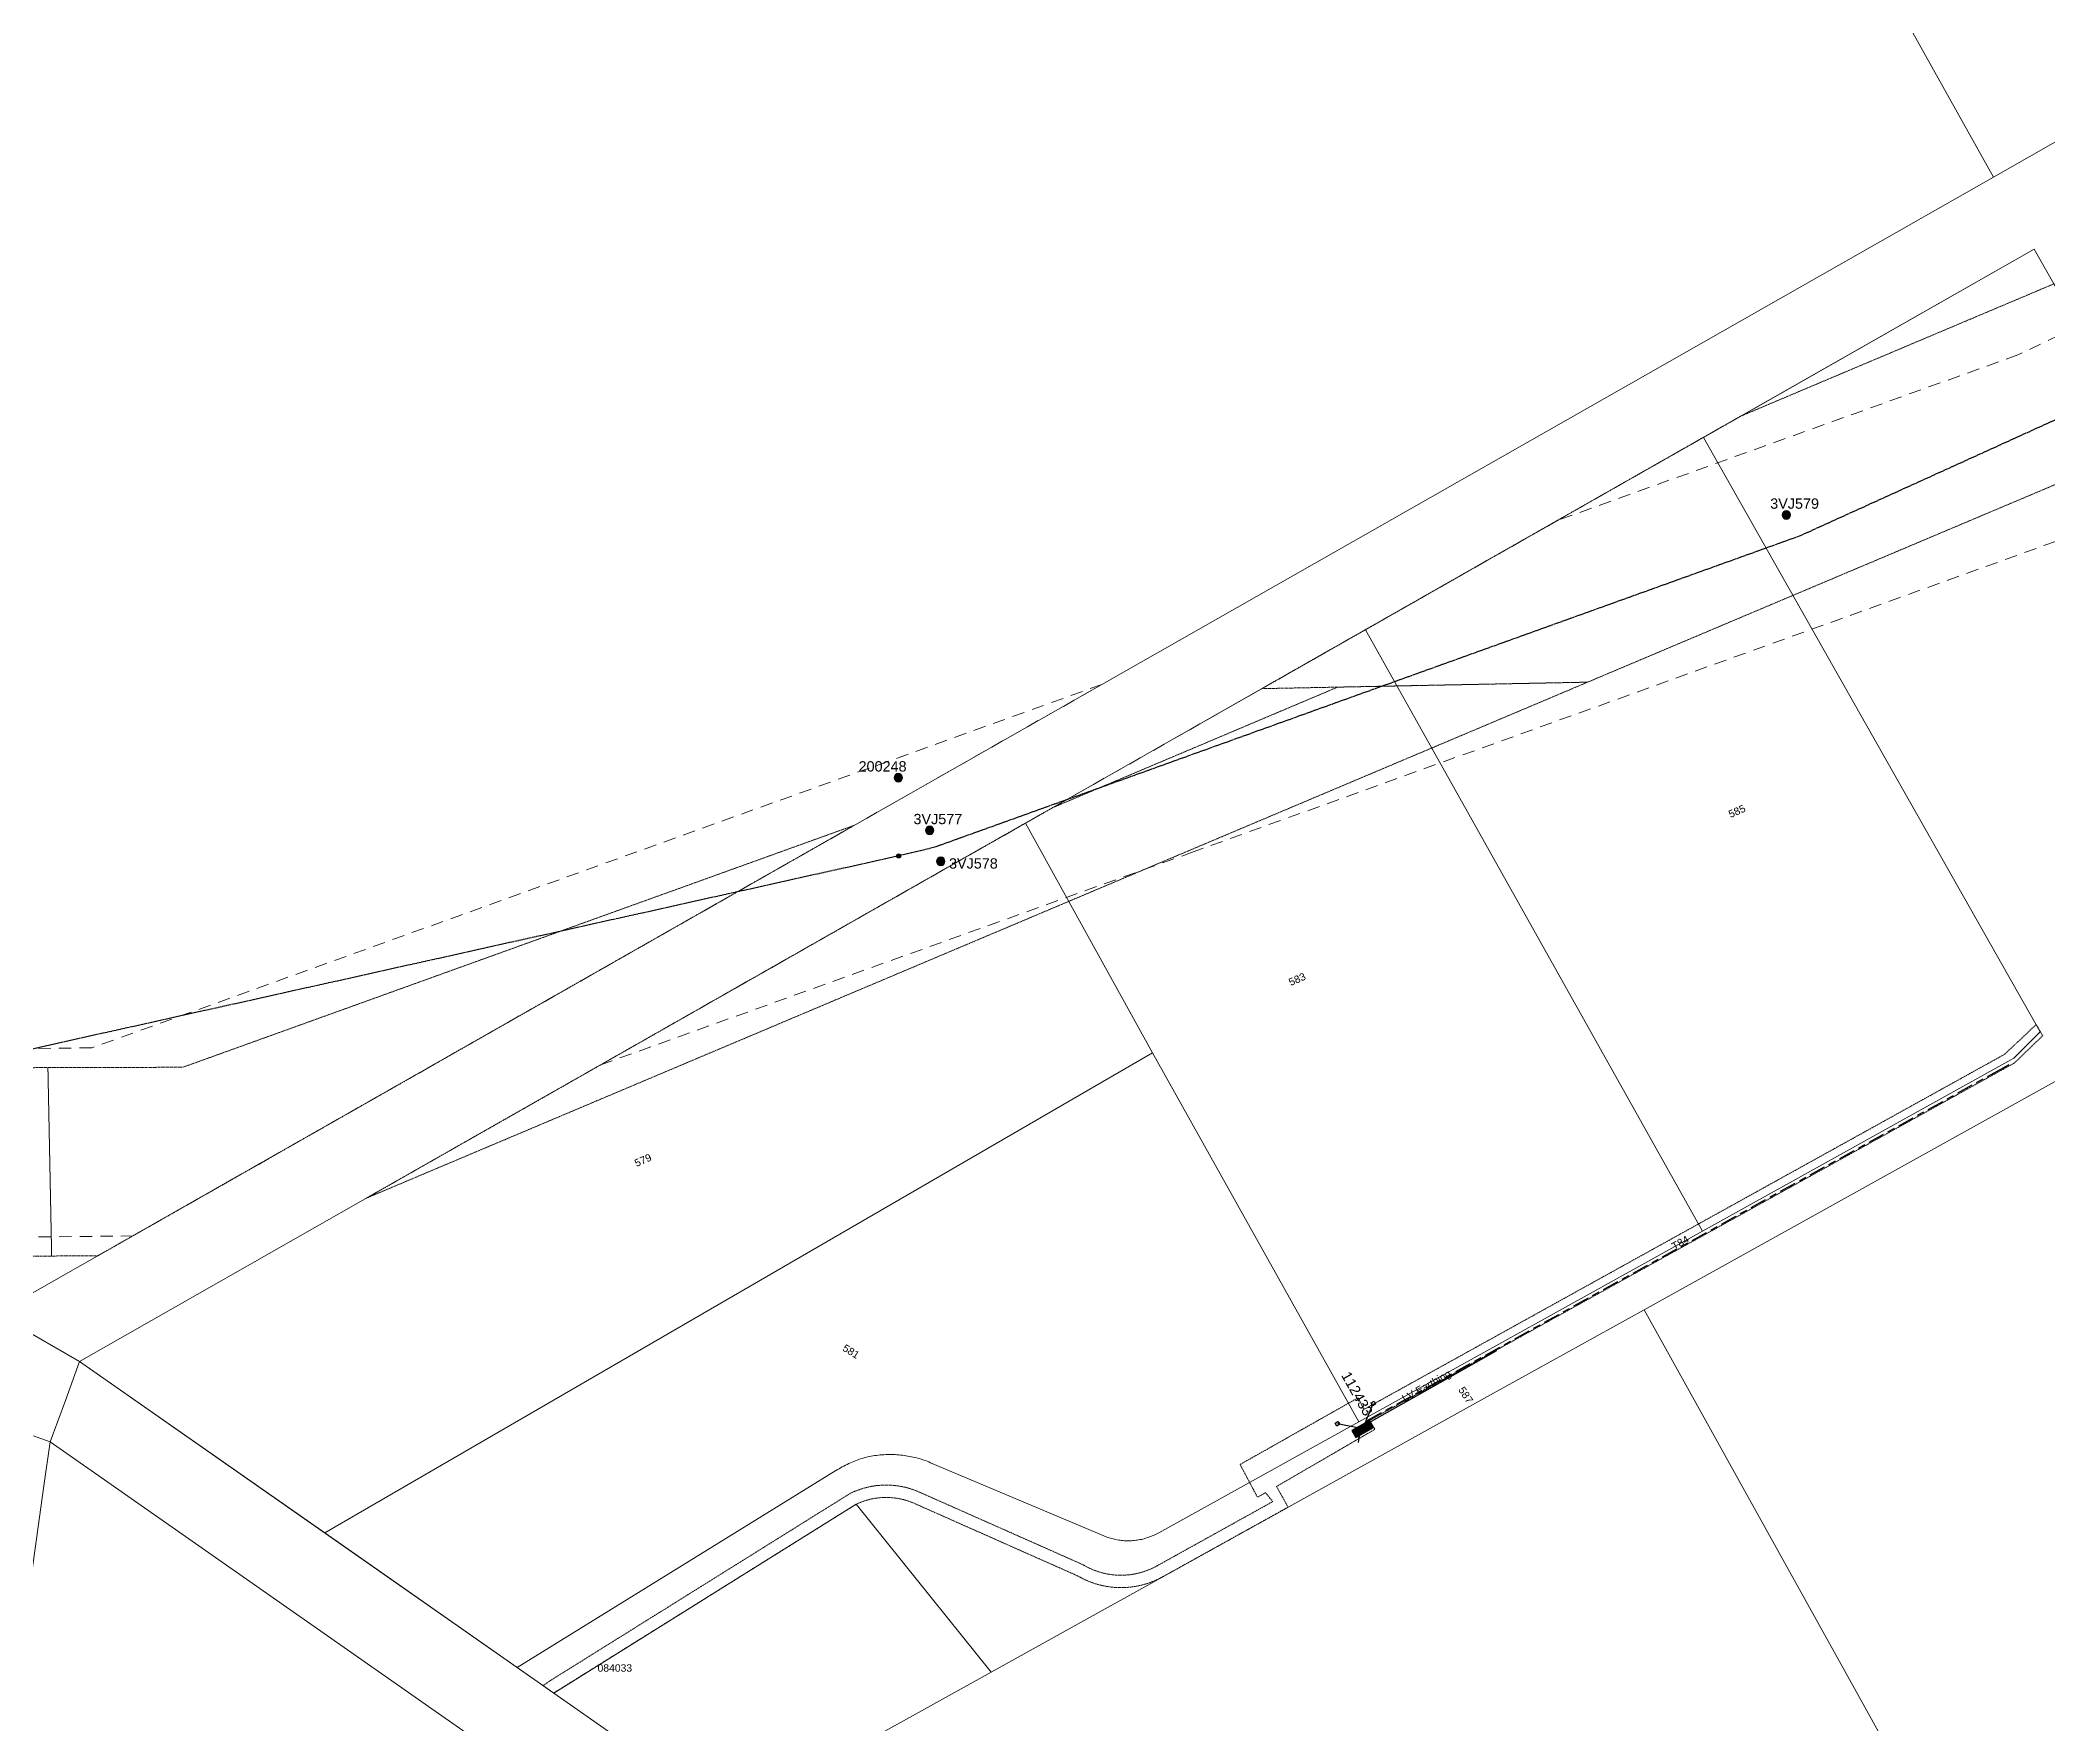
# Model space of a CAD drawing. Header units: metres. Extents: x 235893 to 241880, y 6157186 to 6160066.
# Drawn here: x 238897.6 to 239385.1, y 6157879.7 to 6158288.5 of the extents above; entities that cross this region are included whole.
import ezdxf
from ezdxf.enums import TextEntityAlignment as Align

# ---------------------------------------------------------------- set-up
doc = ezdxf.new("R2010")
doc.units = ezdxf.units.M
for name, pattern in [('Cable Exist OH', [1, 1, 0]), ('Cable Exist UG', [8.2, 4, -1.2, 1.8, -1.2]), ('Dash', [5, 3, -2]), ('HIDDEN', [0.375, 0.25, -0.125]), ('HIDDEN2', [0.1875, 0.125, -0.0625])]:
    doc.linetypes.add(name, pattern=pattern)
doc.layers.get('0').update_dxf_attribs({"color": 6})
for name, color, linetype, lineweight in [('Cadastre Easements_SP_EXT', 9, 'Continuous', 5), ('Cadastre Land Parcels_SP_EXT', 9, 'Continuous', 5), ('Cadastre Other Property_SP_EXT', 9, 'HIDDEN', 5), ('Cadastre Roads_SP_EXT', 9, 'Continuous', 5)]:
    doc.layers.add(name, color=color, linetype=linetype, lineweight=lineweight)
for name, color, linetype in [('Equip_HV_EXT', 7, 'Continuous'), ('Mains_HV_EXT', 7, 'Continuous'), ('Mains_LV_EXT', 7, 'Continuous'), ('Services_SP_EXT', 7, 'Continuous'), ('SupportsOH_SP_TR_HV_LV_SL_EXT', 7, 'Continuous'), ('SupportsUG_SP_LV_EXT', 7, 'Continuous')]:
    doc.layers.add(name, color=color, linetype=linetype)
doc.styles.add('iecARIAL', font='arial.ttf', dxfattribs={"height": 2})
doc.styles.add('POLE_LABEL', font='arial.ttf')
doc.styles.get("Standard").update_dxf_attribs({"font": 'arial.ttf'})
doc.linetypes.add('Cable E UG', pattern='A,6,-0.5,["E",Standard,S=1.7,R=0,X=0.5,Y=-1],-2.9', length=9.4)

# ---------------------------------------------------------------- blocks, each defined once
blk = doc.blocks.new('PILLAR_EXT')
blk.add_hatch(color=256).paths.add_polyline_path([(-2.475, 0.99), (-2.475, -0.99), (2.475, -0.99), (2.475, 0.99)])
blk.add_lwpolyline([(-2.475, -0.99), (2.475, -0.99), (2.475, 0.99), (-2.475, 0.99)], close=True)
at = {"style": 'iecARIAL', "flags": 8}
blk.add_attdef('ASSET_NUM', (1.5, 3.5), '', height=2.5, dxfattribs=at)
for tag, p, flags in [('OWNED_BY', (0, -0.2), 9), ('STATE', (0, -0.4), 9), ('SUPPORT_TYPE', (0, -0.6), 9), ('STREETNAME', (0, -1.8), 9), ('SUBURB', (0, -2), 1), ('USAGE', (0, -0.8), 9), ('LEGEND', (0, -1), 9), ('LOCATION', (0, -1.2), 9), ('NOTES', (0, -1.4), 9), ('PARENT', (0, -1.6), 9)]:
    blk.add_attdef(tag, p, '', height=0.2, dxfattribs=dict(flags=flags))
blk = doc.blocks.new('CCP_EXT')
blk.add_wipeout([(0, 0.57), (0.57, 0), (0, -0.57), (-0.57, 0)])
blk.add_lwpolyline([(-0.57, 0), (0, 0.57), (0.57, 0), (0, -0.57), (-0.57, 0)])
at = {"flags": 1}
blk.add_attdef('Z', (0, 0), '', height=0.2, dxfattribs=at)
at = {"flags": 9}
for tag, p in [('CCP_TYPE', (0, 0)), ('CONSTRUCTED_VOLTAGE', (0, -0.2)), ('OPERATING_VOLTAGE', (0, -0.6)), ('ORIENTATION', (0, -0.8)), ('OWNED_BY', (0, -1)), ('STATE', (0, -1.8)), ('NO_PHASES', (0, -0.4)), ('USAGE', (0, -1.2)), ('LEGEND', (0, -1.4)), ('LIFE_SUPPORT', (0, -1.6)), ('NOTES', (0, -2))]:
    blk.add_attdef(tag, text='', height=0.2, dxfattribs=at).set_placement(p, align=Align.MIDDLE_LEFT)
blk = doc.blocks.new('POLE_EXT')
blk.add_hatch(color=256).paths.add_polyline_path([(-1, 0, 1), (1, 0, 1)])
blk.add_lwpolyline([(-1, 0, 1), (1, 0, 1)], format="xyb", close=True)
for tag, height, flags, p in [('pNumber', 2.5, 8, (-17.84, 2.07)), ('OWNED_BY', 0.2, 9, (1.35, -0.4)), ('SPECIAL_USE', 0.2, 9, (1.35, -0.8)), ('STATE', 0.2, 9, (1.35, -1)), ('cLV', 0.2, 9, (1.35, -1.4)), ('hDepth', 0.2, 9, (1.35, -1.6)), ('hDia', 0.2, 9, (1.35, -1.8)), ('cHV', 0.2, 9, (1.35, -2)), ('cLinedev', 0.2, 9, (1.35, -3.4)), ('pExisting', 0.2, 9, (1.35, -3.8)), ('pFooting', 0.2, 9, (1.35, -4.4)), ('pNew', 0.2, 9, (1.35, -4.6)), ('PARENT', 0.2, 9, (1.35, -0.6)), ('USAGE', 0.2, 9, (1.35, -1.2)), ('LBRACKET', 0.2, 9, (1.35, -2.2)), ('LExisting', 0.2, 9, (1.35, -2.4)), ('LANTNUMBER', 0.2, 9, (1.35, -2.6)), ('LOther', 0.2, 9, (1.35, -2.8)), ('LRemove', 0.2, 9, (1.35, -3)), ('LEGEND', 0.2, 9, (1.35, -3.2)), ('LOCATION', 0.2, 9, (1.35, -3.6)), ('PFNUMBER', 0.2, 9, (1.35, -4)), ('NEWPFNUMBER', 0.2, 9, (1.35, -4.2)), ('pRelocate', 0.2, 9, (1.35, -5)), ('pRemove', 0.2, 9, (1.35, -5.2)), ('pReplace', 0.2, 9, (1.35, -5.4)), ('pStay', 0.2, 9, (1.35, -5.6)), ('pType', 0.2, 9, (1.35, -5.8)), ('cspan', 0.2, 9, (1.35, -6)), ('STREETNAME', 0.2, 9, (1.35, -6.2)), ('SUBURB', 0.2, 9, (1.35, -6.4)), ('OPERATED_BY', 0.2, 9, (1.36, -7.01)), ('NOTES', 0.2, 9, (1.35, -6.6)), ('MAINTAINED_BY', 0.2, 9, (1.36, -6.81))]:
    blk.add_attdef(tag, text='', height=height, dxfattribs=dict(flags=flags)).set_placement(p, align=Align.MIDDLE_LEFT)
at = {"style": 'POLE_LABEL'}
for tag, height, flags, p in [('STRUCTURE_PLANT_NUMBER', 0.2, 9, (1.35, 0.03)), ('ASSET_NUM', 2.5, 8, (2, 2)), ('STREET_CODE', 0.2, 9, (1.35, -0.2))]:
    blk.add_attdef(tag, text='', height=height, dxfattribs=dict(at, flags=flags)).set_placement(p, align=Align.MIDDLE_LEFT)
at = {"flags": 1}
blk.add_attdef('Z', (1.35, -7.33), '', height=0.2, dxfattribs=at)
blk = doc.blocks.new('CONNECTOR_NODE_EXT')
h = blk.add_hatch(color=256)
edge = h.paths.add_edge_path()
edge.add_arc((0, 0), 0.5, 0, 360)
blk.add_circle((0, 0), 0.5)
at = {"flags": 1}
blk.add_attdef('Z', (0, 0), '', height=0.2, dxfattribs=at)
at = {"flags": 9}
for tag, p in [('CONNECTOR_TYPE', (0, 0)), ('CONSTRUCTED_VOLTAGE', (0, -0.2)), ('OPERATING_VOLTAGE', (0, -0.6)), ('ORIENTATION', (0, -0.8)), ('SUBTYPE', (0, -1)), ('NO_PHASES', (0, -0.4)), ('USAGE', (0, -1.2)), ('NOTES', (0, -1.4))]:
    blk.add_attdef(tag, text='', height=0.2, dxfattribs=at).set_placement(p, align=Align.MIDDLE_LEFT)

msp = doc.modelspace()

# ---------------------------------------------------------------- linework, layer by layer
at = {"layer": 'Cadastre Easements_SP_EXT', "linetype": 'Dash'}
for points in [[(239177.2, 6158091.3), (239395.45, 6158169.87), (239415.05, 6158179.3), (239392.41, 6158219.09), (239377.84, 6158212.11), (239266.17, 6158171.98), (239164.72, 6158114.26), (239033.67, 6158039.72), (239177.2, 6158091.3)], [(239155.41, 6158132.1), (238910.2, 6158043.88), (238835.67, 6158042.99), (238872.26, 6157997.73), (238920.12, 6157998.19), (239155.41, 6158132.1)]]:
    msp.add_lwpolyline(points, close=True, dxfattribs=at)
at = {"layer": 'Cadastre Land Parcels_SP_EXT', "linetype": 'Continuous'}
for points in [[(239906.33, 6158444.44), (239840.23, 6158628.66), (239815.68, 6158650.39), (239701.85, 6158930.07), (239346.53, 6158978.76), (239154.22, 6159005.17), (239031.11, 6158865.23), (239371.94, 6158255.25), (239389.27, 6158265.17), (239399.21, 6158247.69), (239704.01, 6158421.74), (239792.19, 6158410.46), (239817.22, 6158407.28), (239875.86, 6158399.83), (239877.88, 6158399.56), (239905.86, 6158396.02), (239906.02, 6158400.24), (239914.5, 6158414.8), (239916.08, 6158417.4), (239906.33, 6158444.44)], [(238920.12, 6157998.19), (239155.41, 6158132.1), (239371.94, 6158255.25), (239031.11, 6158865.23), (239001.67, 6158831.76), (238973.75, 6158631.11), (238780.89, 6158434.14), (238764.47, 6158417.37), (238838.07, 6158286.59), (238740.23, 6158187.08), (238785.76, 6158104.86), (238835.67, 6158042.99), (238872.26, 6157997.73), (238886.99, 6157979.38), (238920.12, 6157998.19)], [(239376.85, 6158041.35), (239383.31, 6158047.79), (239301.53, 6158192.1), (239266.17, 6158171.98), (239219.44, 6158145.39), (239301.24, 6157999.39), (239376.85, 6158041.35)], [(239301.24, 6157999.39), (239219.44, 6158145.39), (239164.72, 6158114.26), (239136.86, 6158098.41), (239167.73, 6158042.67), (239217.82, 6157953.09), (239301.24, 6157999.39)], [(239167.73, 6158042.67), (239136.86, 6158098.41), (239033.67, 6158039.72), (238907.22, 6157967.74), (238966.75, 6157926.1), (239167.73, 6158042.67)], [(239577.48, 6157893.76), (239470.38, 6158082.04), (239287.1, 6157980.27), (239393.78, 6157788.21), (239577.48, 6157893.76)], [(239217.82, 6157953.09), (239167.73, 6158042.67), (238966.75, 6157926.1), (239013.45, 6157893.43), (239090.86, 6157941.22), (239091.24, 6157941.46), (239091.62, 6157941.69), (239092, 6157941.91), (239092.39, 6157942.13), (239092.78, 6157942.34), (239093.17, 6157942.54), (239093.57, 6157942.74), (239093.97, 6157942.93), (239094.37, 6157943.11), (239094.77, 6157943.28), (239095.18, 6157943.45), (239095.59, 6157943.61), (239096.01, 6157943.77), (239096.42, 6157943.91), (239096.84, 6157944.05), (239097.26, 6157944.18), (239097.68, 6157944.31), (239098.1, 6157944.42), (239098.53, 6157944.53), (239098.97, 6157944.63), (239099.41, 6157944.71), (239099.85, 6157944.79), (239100.29, 6157944.86), (239100.74, 6157944.92), (239101.18, 6157944.97), (239101.63, 6157945.02), (239102.08, 6157945.05), (239102.52, 6157945.09), (239102.97, 6157945.11), (239103.42, 6157945.12), (239103.87, 6157945.13), (239104.31, 6157945.13), (239104.76, 6157945.12), (239105.21, 6157945.1), (239105.66, 6157945.08), (239106.1, 6157945.05), (239106.55, 6157945.01), (239106.99, 6157944.96), (239107.43, 6157944.9), (239107.87, 6157944.84), (239108.32, 6157944.77), (239108.75, 6157944.69), (239109.19, 6157944.6), (239109.63, 6157944.51), (239110.06, 6157944.41), (239110.49, 6157944.3), (239110.92, 6157944.18), (239111.34, 6157944.06), (239111.77, 6157943.92), (239112.19, 6157943.78), (239112.61, 6157943.64), (239113.02, 6157943.48), (239113.44, 6157943.32), (239113.85, 6157943.15), (239155.89, 6157925.38), (239156.2, 6157925.25), (239156.52, 6157925.12), (239156.85, 6157925.01), (239157.17, 6157924.9), (239157.5, 6157924.8), (239157.83, 6157924.71), (239158.17, 6157924.62), (239158.5, 6157924.54), (239158.84, 6157924.47), (239159.18, 6157924.41), (239159.52, 6157924.35), (239159.86, 6157924.31), (239160.2, 6157924.27), (239160.55, 6157924.23), (239160.89, 6157924.21), (239161.24, 6157924.2), (239161.58, 6157924.19), (239161.93, 6157924.19), (239162.27, 6157924.19), (239162.62, 6157924.21), (239162.97, 6157924.23), (239163.31, 6157924.26), (239163.66, 6157924.3), (239164, 6157924.35), (239164.34, 6157924.4), (239164.68, 6157924.46), (239165.02, 6157924.53), (239165.36, 6157924.61), (239165.7, 6157924.7), (239166.03, 6157924.79), (239166.36, 6157924.89), (239166.69, 6157925), (239167.02, 6157925.11), (239167.35, 6157925.23), (239167.67, 6157925.36), (239167.99, 6157925.5), (239168.3, 6157925.65), (239168.62, 6157925.8), (239168.93, 6157925.95), (239169.23, 6157926.12), (239217.82, 6157953.09)], [(239393.78, 6157788.21), (239287.1, 6157980.27), (239249.08, 6157959.21), (239128.56, 6157892.32), (239065.25, 6157857.19), (239267.53, 6157715.69), (239393.78, 6157788.21)]]:
    msp.add_lwpolyline(points, close=True, dxfattribs=at)
msp.add_lwpolyline([(239392.41, 6158219.09), (239381.79, 6158237.76), (239301.53, 6158192.1), (239383.31, 6158047.79), (239376.85, 6158041.35), (239301.24, 6157999.39), (239217.82, 6157953.09), (239169.23, 6157926.12), (239168.93, 6157925.95), (239168.62, 6157925.8), (239168.3, 6157925.65), (239167.99, 6157925.5), (239167.67, 6157925.36), (239167.35, 6157925.23), (239167.02, 6157925.11), (239166.69, 6157925), (239166.36, 6157924.89), (239166.03, 6157924.79), (239165.7, 6157924.7), (239165.36, 6157924.61), (239165.02, 6157924.53), (239164.68, 6157924.46), (239164.34, 6157924.4), (239164, 6157924.35), (239163.66, 6157924.3), (239163.31, 6157924.26), (239162.97, 6157924.23), (239162.62, 6157924.21), (239162.27, 6157924.19), (239161.93, 6157924.19), (239161.58, 6157924.19), (239161.24, 6157924.2), (239160.89, 6157924.21), (239160.55, 6157924.23), (239160.2, 6157924.27), (239159.86, 6157924.31), (239159.52, 6157924.35), (239159.18, 6157924.41), (239158.84, 6157924.47), (239158.5, 6157924.54), (239158.17, 6157924.62), (239157.83, 6157924.71), (239157.5, 6157924.8), (239157.17, 6157924.9), (239156.85, 6157925.01), (239156.52, 6157925.12), (239156.2, 6157925.25), (239155.89, 6157925.38), (239113.85, 6157943.15), (239113.44, 6157943.32), (239113.02, 6157943.48), (239112.61, 6157943.64), (239112.19, 6157943.78), (239111.77, 6157943.92), (239111.34, 6157944.06), (239110.92, 6157944.18), (239110.49, 6157944.3), (239110.06, 6157944.41), (239109.63, 6157944.51), (239109.19, 6157944.6), (239108.75, 6157944.69), (239108.32, 6157944.77), (239107.87, 6157944.84), (239107.43, 6157944.9), (239106.99, 6157944.96), (239106.55, 6157945.01), (239106.1, 6157945.05), (239105.66, 6157945.08), (239105.21, 6157945.1), (239104.76, 6157945.12), (239104.31, 6157945.13), (239103.87, 6157945.13), (239103.42, 6157945.12), (239102.97, 6157945.11), (239102.52, 6157945.09), (239102.08, 6157945.05), (239101.63, 6157945.02), (239101.18, 6157944.97), (239100.74, 6157944.92), (239100.29, 6157944.86), (239099.85, 6157944.79), (239099.41, 6157944.71), (239098.97, 6157944.63), (239098.53, 6157944.53), (239098.1, 6157944.42), (239097.68, 6157944.31), (239097.26, 6157944.18), (239096.84, 6157944.05), (239096.42, 6157943.91), (239096.01, 6157943.77), (239095.59, 6157943.61), (239095.18, 6157943.45), (239094.77, 6157943.28), (239094.37, 6157943.11), (239093.97, 6157942.93), (239093.57, 6157942.74), (239093.17, 6157942.54), (239092.78, 6157942.34), (239092.39, 6157942.13), (239092, 6157941.91), (239091.62, 6157941.69), (239091.24, 6157941.46), (239090.86, 6157941.22), (239013.45, 6157893.43), (239022.33, 6157887.21), (239095.77, 6157933.06), (239128.56, 6157892.32), (239249.08, 6157959.21), (239249.08, 6157959.21), (239287.1, 6157980.27), (239470.38, 6158082.05)], dxfattribs=at)
at = {"layer": 'Cadastre Other Property_SP_EXT', "linetype": 'HIDDEN2'}
for points in [[(239194.28, 6158131.09), (239273.38, 6158132.66), (239408.99, 6158189.96), (239386.58, 6158229.36), (239310.54, 6158197.24), (239194.28, 6158131.09)], [(238976.85, 6158007.38), (239273.38, 6158132.66), (239212.69, 6158131.46), (239143.52, 6158102.21), (238976.85, 6158007.38)], [(238900.43, 6157993.33), (238911.6, 6157993.36), (239095.31, 6158097.9), (238932.29, 6158039.16), (238899.52, 6158039.07), (238900.43, 6157993.33)], [(238900.43, 6157993.33), (238899.52, 6158039.07), (238838.97, 6158038.91), (238875.84, 6157993.27), (238900.43, 6157993.33)]]:
    msp.add_lwpolyline(points, close=True, dxfattribs=at)
at = {"layer": 'Cadastre Roads_SP_EXT', "linetype": 'Continuous'}
msp.add_lwpolyline([(238900.07, 6157948.22), (238891.93, 6157951.16), (238880.71, 6157955.22), (238823.67, 6157544.24), (238831.89, 6157543), (238843.56, 6157541.25), (238861.53, 6157670.88), (238898.54, 6157937.51), (238900.07, 6157948.22)], close=True, dxfattribs=at)
at = {"layer": 'Mains_HV_EXT', "linetype": 'Cable Exist OH'}
for points in [[(241880.16, 6159254.39), (241084.23, 6158923.6), (240675.82, 6158752.93), (240370.23, 6158621.14), (239882.74, 6158416.39), (239644.21, 6158313.25), (239325.01, 6158168.19), (239114.55, 6158092.48), (239106.09, 6158090.47)], [(239106.09, 6158090.47), (238786.98, 6158019.35)]]:
    msp.add_lwpolyline(points, dxfattribs=at)
at = {"layer": 'Mains_HV_EXT', "linetype": 'Cable E UG'}
msp.add_lwpolyline([(239233.84, 6157960.54), (239251.36, 6157970.42)], dxfattribs=at)
at = {"layer": 'Mains_LV_EXT', "linetype": 'Cable Exist UG'}
msp.add_lwpolyline([(239217.8, 6157949.16), (239218.82, 6157951.36)], dxfattribs=at)

# ---------------------------------------------------------------- block references
at = {"layer": 'Equip_HV_EXT'}
msp.add_blockref('CONNECTOR_NODE_EXT', (239106.09, 6158090.47), dxfattribs=at)
at = {"layer": 'SupportsOH_SP_TR_HV_LV_SL_EXT'}
ref = msp.add_blockref('POLE_EXT', (239321.64, 6158173.27), dxfattribs=at)
ref.add_attrib('ASSET_NUM', '3VJ579', dxfattribs={"layer": '0', "height": 2.5, "style": 'POLE_LABEL'}).set_placement((239323.64, 6158174.02), align=Align.BOTTOM_CENTER)
ref = msp.add_blockref('POLE_EXT', (239106.01, 6158109.47), dxfattribs=at)
ref.add_attrib('ASSET_NUM', '200248', dxfattribs={"layer": '0', "height": 2.5, "style": 'POLE_LABEL'}).set_placement((239108.01, 6158110.22), align=Align.BOTTOM_RIGHT)
ref = msp.add_blockref('POLE_EXT', (239113.61, 6158096.68), dxfattribs=at)
ref.add_attrib('ASSET_NUM', '3VJ577', dxfattribs={"layer": '0', "height": 2.5, "style": 'POLE_LABEL'}).set_placement((239115.61, 6158097.43), align=Align.BOTTOM_CENTER)
ref = msp.add_blockref('POLE_EXT', (239116.32, 6158089.15), dxfattribs=at)
ref.add_attrib('ASSET_NUM', '3VJ578', dxfattribs={"layer": '0', "height": 2.5, "style": 'POLE_LABEL'}).set_placement((239118.32, 6158089.9), align=Align.TOP_LEFT)
at = {"layer": 'SupportsUG_SP_LV_EXT'}
ref = msp.add_blockref('PILLAR_EXT', (239218.79, 6157951.34), dxfattribs=dict(at, rotation=29.42597332603033))
ref.add_attrib('ASSET_NUM', '112433', dxfattribs={"layer": '0', "height": 2.5, "rotation": 299.426, "style": 'iecARIAL'}).set_placement((239220.29, 6157954.84), align=Align.MIDDLE_RIGHT)

# ---------------------------------------------------------------- texts
at = {"layer": 'Cadastre Land Parcels_SP_EXT'}
for s, rotation, p in [('585', 23.7266, (239308.09, 6158099.67)), ('583', 23.7259, (239201.3, 6158058.87)), ('579', 23.7356, (239042.45, 6158014.93)), ('581', 328.4763, (239092.28, 6157970.49)), ('587', 302.7853, (239241.91, 6157960.85))]:
    msp.add_text(s, height=1.8, rotation=rotation, dxfattribs=at).set_placement(p)
at = {"layer": 'Cadastre Other Property_SP_EXT'}
msp.add_text('084033', height=1.8, dxfattribs=at).set_placement((239032.98, 6157892.4))
at = {"layer": 'Mains_HV_EXT'}
msp.add_text('LV Earthing', height=1.8, rotation=29.426, dxfattribs=at).set_placement((239228.96, 6157957.79))
at = {"layer": 'Mains_LV_EXT'}
msp.add_text('T84', height=1.8, rotation=29.426, dxfattribs=at).set_placement((239294.43, 6157994.73))

# ---------------------------------------------------------------- next in the draw order: block references
at = {"layer": 'Services_SP_EXT'}
for p, rotation in [((239221.35, 6157957.52), 251.4259731412851), ((239212.64, 6157952.6), 347.4259728820182)]:
    msp.add_blockref('CCP_EXT', p, dxfattribs=dict(at, rotation=rotation))

# ---------------------------------------------------------------- next in the draw order: linework, layer by layer
at = {"layer": 'Cadastre Other Property_SP_EXT', "linetype": 'HIDDEN2'}
msp.add_lwpolyline([(239022.33, 6157887.21), (239095.77, 6157933.06), (239095.77, 6157933.06, -0.218859), (239109.86, 6157933.28), (239109.86, 6157933.28), (239149.52, 6157915.68), (239149.52, 6157915.68, 0.268814), (239170.46, 6157915.58), (239170.46, 6157915.58), (239197.52, 6157930.6), (239200.67, 6157932.34), (239197.85, 6157937.37), (239221.73, 6157951.25), (239220.48, 6157953.44), (239377.03, 6158040.21), (239383.89, 6158046.84), (239382.31, 6158049.55), (239374.66, 6158042.32), (239219.05, 6157956.08), (239217.7, 6157958.93), (239189, 6157942.71), (239193.22, 6157934.76), (239195.19, 6157935.87), (239196.92, 6157933.69), (239168.99, 6157918.19), (239168.97, 6157918.18), (239168.97, 6157918.18, -0.268815), (239151.03, 6157918.27), (239151.03, 6157918.27), (239150.89, 6157918.36), (239111.07, 6157936.03), (239111.07, 6157936.03, 0.218857), (239094.47, 6157935.77), (239094.47, 6157935.77), (239094.32, 6157935.69), (239021.31, 6157890.11), (239019.75, 6157889.02), (239022.33, 6157887.21)], format="xyb", close=True, dxfattribs=at)
at = {"layer": 'Cadastre Roads_SP_EXT', "linetype": 'Continuous'}
for points in [[(239399.21, 6158247.69), (239389.27, 6158265.17), (239371.94, 6158255.25), (239155.41, 6158132.1), (238920.12, 6157998.19), (238886.99, 6157979.38), (238895.71, 6157974.36), (238907.22, 6157967.74), (239033.67, 6158039.72), (239164.72, 6158114.26), (239266.17, 6158171.98), (239381.79, 6158237.76), (239392.41, 6158219.09), (239415.05, 6158179.3), (239470.38, 6158082.04), (239577.48, 6157893.76), (239584.86, 6157897.99), (239594.75, 6157903.65), (239487.75, 6158091.9), (239433.2, 6158187.88), (239410.48, 6158227.86), (239399.21, 6158247.69)], [(239022.33, 6157887.21), (238907.22, 6157967.74), (238903.76, 6157958.28), (238900.07, 6157948.22), (239005.15, 6157874.7), (239106.57, 6157803.73), (239152.23, 6157771.79), (239205.55, 6157734.48), (239256.08, 6157699.16), (239262.23, 6157708.04), (239267.53, 6157715.69), (239065.25, 6157857.19), (239022.33, 6157887.21)]]:
    msp.add_lwpolyline(points, close=True, dxfattribs=at)
at = {"layer": 'Mains_HV_EXT', "linetype": 'Cable E UG'}
msp.add_lwpolyline([(239217.73, 6157948.02), (239218.29, 6157951.77), (239218.29, 6157951.77), (239232.53, 6157959.8), (239233.86, 6157960.55)], dxfattribs=at)
at = {"layer": 'Mains_LV_EXT', "linetype": 'Cable Exist UG'}
msp.add_lwpolyline([(239218.79, 6157951.34), (239219.87, 6157953.36), (239373.01, 6158038.32), (239375.74, 6158039.87)], dxfattribs=at)
at = {"layer": 'Services_SP_EXT'}
for points in [[(239218.79, 6157951.34), (239221.35, 6157957.52)], [(239218.79, 6157951.34), (239212.64, 6157952.6)]]:
    msp.add_lwpolyline(points, dxfattribs=at)

doc.saveas('drawing.dxf')
